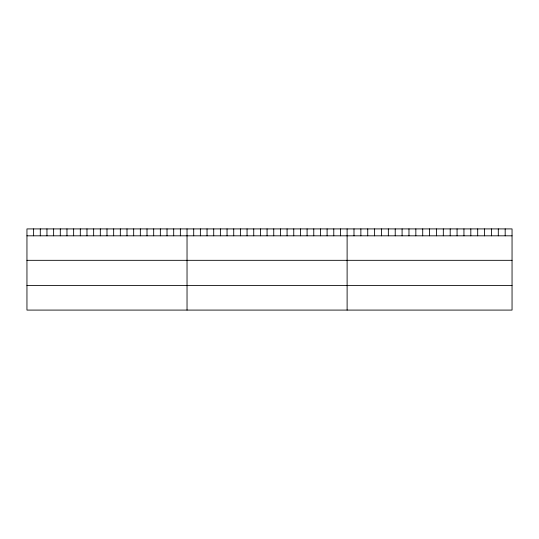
<?xml version="1.0" encoding="UTF-8"?>
<svg xmlns="http://www.w3.org/2000/svg" width="539" height="539" viewBox="0 0 539 539"><rect width="100%" height="100%" fill="white"/><g stroke="black" fill="none" stroke-linecap="round" stroke-linejoin="round"><path stroke-width="0.81" d="M512.05 235.819L512.05 310.087L26.95 310.087L26.95 228.913L512.05 228.913L512.05 235.819L26.95 235.819M26.95 260.324L512.05 260.324M26.95 285.576L512.05 285.576M505.178 228.913L505.178 235.819M498.305 228.913L498.305 235.819M491.433 228.913L491.433 235.819M484.561 228.913L484.561 235.819M477.689 228.913L477.689 235.819M470.816 228.913L470.816 235.819M463.944 228.913L463.944 235.819M457.072 228.913L457.072 235.819M450.2 228.913L450.2 235.819M443.327 228.913L443.327 235.819M436.455 228.913L436.455 235.819M429.583 228.913L429.583 235.819M422.711 228.913L422.711 235.819M415.839 228.913L415.839 235.819M408.966 228.913L408.966 235.819M402.094 228.913L402.094 235.819M395.222 228.913L395.222 235.819M388.349 228.913L388.349 235.819M381.477 228.913L381.477 235.819M374.605 228.913L374.605 235.819M367.733 228.913L367.733 235.819M360.861 228.913L360.861 235.819M353.988 228.913L353.988 235.819M347.116 228.913L347.116 310.087M340.446 228.913L340.446 235.819M333.776 228.913L333.776 235.819M327.106 228.913L327.106 235.819M320.435 228.913L320.435 235.819M313.765 228.913L313.765 235.819M307.095 228.913L307.095 235.819M300.425 228.913L300.425 235.819M293.755 228.913L293.755 235.819M287.085 228.913L287.085 235.819M280.415 228.913L280.415 235.819M273.745 228.913L273.745 235.819M267.074 228.913L267.074 235.819M260.404 228.913L260.404 235.819M253.734 228.913L253.734 235.819M247.064 228.913L247.064 235.819M240.394 228.913L240.394 235.819M233.724 228.913L233.724 235.819M227.054 228.913L227.054 235.819M220.384 228.913L220.384 235.819M213.713 228.913L213.713 235.819M207.043 228.913L207.043 235.819M200.373 228.913L200.373 235.819M193.703 228.913L193.703 235.819M187.033 228.913L187.033 310.087M180.363 228.913L180.363 235.819M173.693 228.913L173.693 235.819M167.023 228.913L167.023 235.819M160.352 228.913L160.352 235.819M153.682 228.913L153.682 235.819M147.012 228.913L147.012 235.819M140.342 228.913L140.342 235.819M133.672 228.913L133.672 235.819M127.002 228.913L127.002 235.819M120.332 228.913L120.332 235.819M113.662 228.913L113.662 235.819M106.992 228.913L106.992 235.819M100.321 228.913L100.321 235.819M93.651 228.913L93.651 235.819M86.981 228.913L86.981 235.819M80.311 228.913L80.311 235.819M73.641 228.913L73.641 235.819M66.971 228.913L66.971 235.819M60.301 228.913L60.301 235.819M53.63 228.913L53.63 235.819M46.96 228.913L46.96 235.819M40.29 228.913L40.29 235.819M33.62 228.913L33.62 235.819"/></g></svg>
